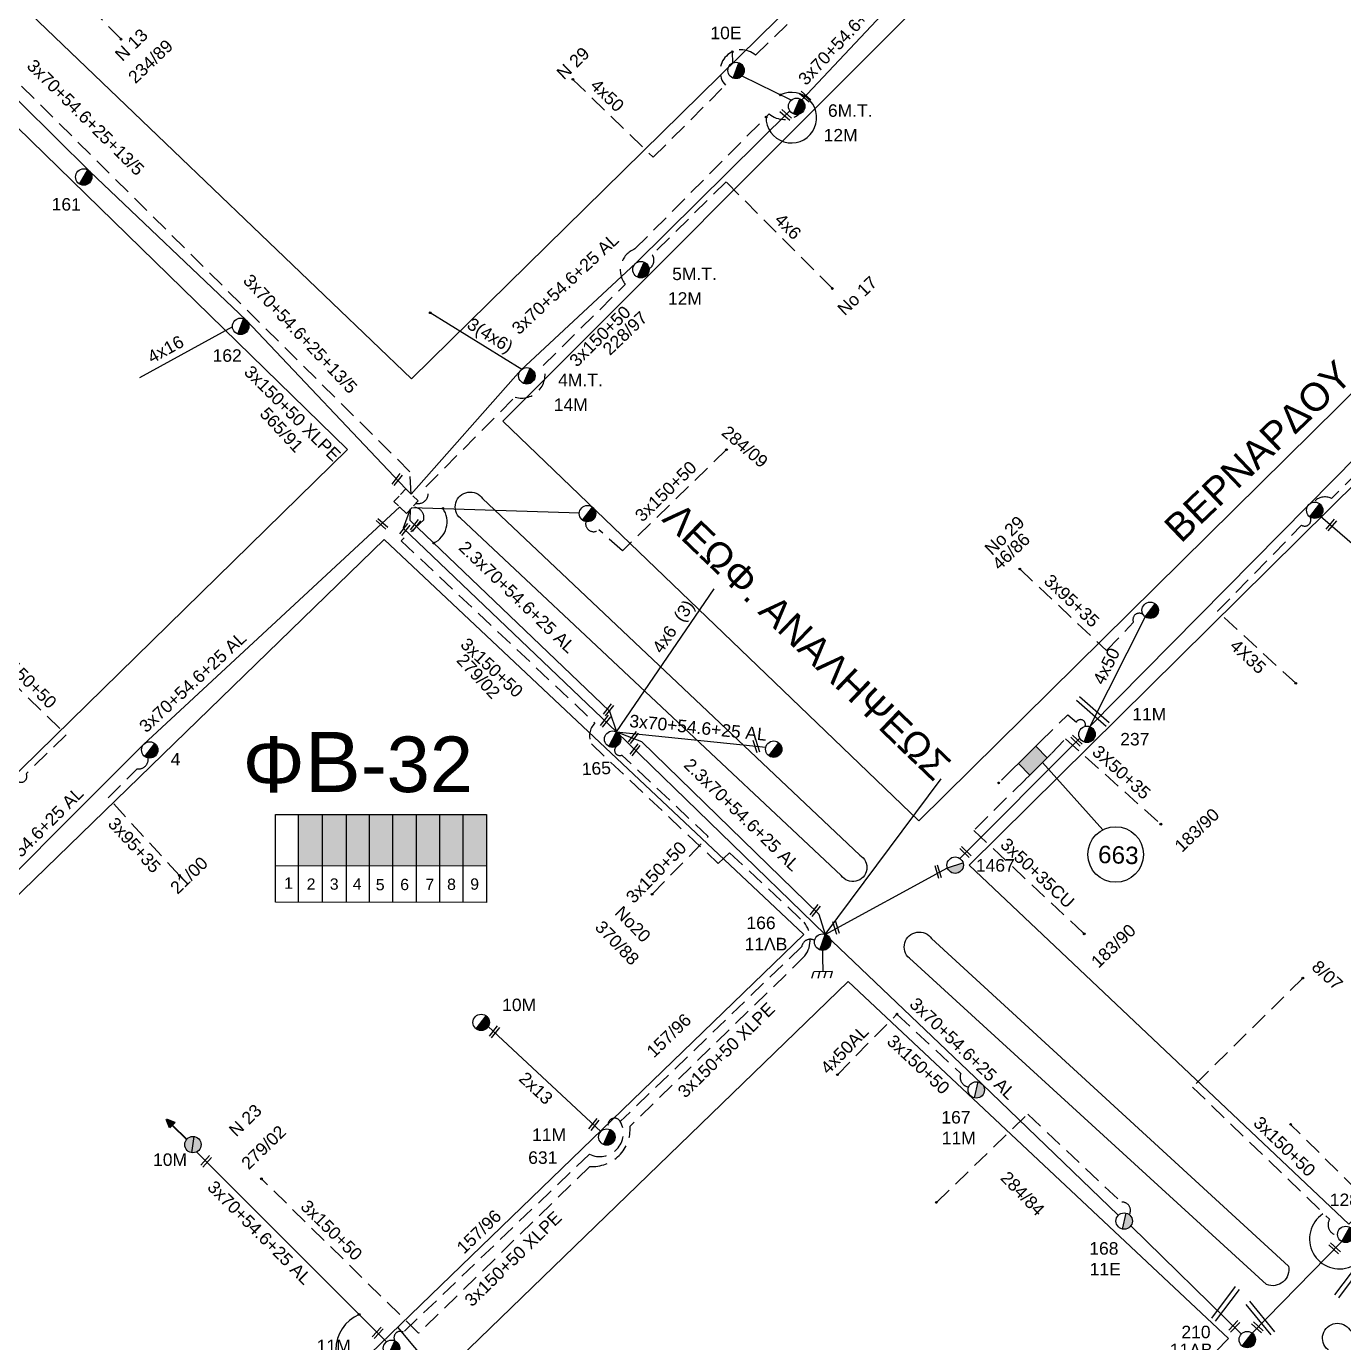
# Model space of a CAD drawing. Header units: millimetres. Extents: x 1138 to 9186, y 1584 to 2927.
# Drawn here: x 7381.8 to 7571.3, y 2613.9 to 2803.3 of the extents above; entities that cross this region are included whole.
import ezdxf
from ezdxf.enums import TextEntityAlignment as Align

# ---------------------------------------------------------------- set-up
doc = ezdxf.new("R2010")
doc.units = ezdxf.units.MM
doc.linetypes.add('DASHED', pattern=[19.05, 12.7, -6.35])
for name, color, linetype, lineweight in [('2x13', 7, 'Continuous', 30), ('3x150+50', 7, 'Continuous', 30), ('3x150+50 XLPE', 7, 'SYN_LINE', 30), ('3x150+70', 7, 'Continuous', 30), ('3x150AL+50CU', 7, 'Continuous', 30), ('3X50+35', 7, 'Continuous', 30), ('3x70+54.6+25 AL', 7, 'SYN_LINE', 30), ('3x95+35', 7, 'Continuous', 30), ('4x16', 7, 'Continuous', 30), ('4X35', 7, 'DASHED', 30), ('4x50', 7, 'Continuous', 30), ('4x50AL', 7, 'Continuous', 30), ('4x6', 7, 'SYN_LINE', 30), ('Pillar Υποσταθμού', 7, 'SYN_LINE', 30), ('Υπόβαθρο ΔΕΗ', 7, 'Continuous', 30)]:
    doc.layers.add(name, color=color, linetype=linetype, lineweight=lineweight)
for name, color, linetype in [('3x50+35CU', 7, 'Continuous'), ('3x70+54.6+25+13_5', 7, 'Continuous'), ('Link Box 4 Διευθύνσεων', 7, 'Continuous'), ('Pillar OTE', 7, 'Continuous'), ('TEXT ΚΑΛΩΔΙΩΝ', 7, 'Continuous'), ('Άγνωστα', 7, 'Continuous'), ('Γείωση', 7, 'Continuous'), ('Επίτονοι', 7, 'Continuous'), ('Καλώδια ΧΤ   3x150AL+50CU', 7, 'DASHED'), ('Μηχανική τομή', 7, 'Continuous'), ('Περίπτερο', 7, 'Continuous'), ('Στύλος Ξύλινος', 7, 'Continuous'), ('Στύλος Ξύλινος @ 1', 7, 'Continuous'), ('Στύλος ΦΜ', 7, 'Continuous'), ('Στύλος ΦΜ @ 1', 7, 'Continuous'), ('Συνδέσεις', 7, 'Continuous'), ('Τομή', 7, 'Continuous')]:
    doc.layers.add(name, color=color, linetype=linetype)
doc.styles.add('arial', font='arial.ttf')
doc.styles.get("Standard").update_dxf_attribs({"font": 'arial.ttf'})
doc.linetypes.add('SYN_LINE', pattern='A,0.5,-0.0001,["/\\/\\/\\/",Standard,S=0.1,R=0,X=0,Y=-0.05],-0.25', length=0.7501)

# ---------------------------------------------------------------- blocks, each defined once
blk = doc.blocks.new('ΥΠΑΡΧΩΝ ΤΣΙΜΕΝΤΕΝΙΟΣ ΣΤΥΛΟΣ')
at = {"layer": 'Στύλος ΦΜ'}
blk.add_hatch(color=7, dxfattribs=at).paths.add_polyline_path([(-1.29, -2.28, 0.574793), (2.62, 0, 0.268822), (1.3, 2.27)])
at = {"layer": 'Στύλος ΦΜ', "color": 7}
blk.add_line((-1.29, -2.28), (1.3, 2.27), dxfattribs=at)
blk.add_circle((0, 0), 2.62, dxfattribs=at)
at = {"layer": 'Στύλος ΦΜ', "flags": 4}
for tag, p in [('ΑΡΙΘΜΟΣ', (-4.68, 8.05)), ('ΤΥΠΟΣ', (-4.91, 3.03))]:
    blk.add_attdef(tag, p, '', height=4, dxfattribs=at)
blk = doc.blocks.new('ΥΠΑΡΧΩΝ ΞΥΛΙΝΟΣ ΣΤΥΛΟΣ')
at = {"layer": 'Στύλος Ξύλινος'}
h = blk.add_hatch(color=7, dxfattribs=at)
h.paths.add_polyline_path([(-2.62, 0, 0.270008), (-1.29, -2.28), (1.3, 2.27, 0.576266)])
h.paths.add_polyline_path([(-1.29, -2.28, 0.574793), (2.62, 0, 0.268822), (1.3, 2.27)])
at = {"layer": 'Στύλος Ξύλινος', "color": 7}
blk.add_line((-1.29, -2.28), (1.3, 2.27), dxfattribs=at)
blk.add_circle((0, 0), 2.62, dxfattribs=at)
at = {"layer": 'Στύλος Ξύλινος', "flags": 4}
for tag, p in [('ΑΡΙΘΜΟΣ', (-4.91, 8.6)), ('ΤΥΠΟΣ', (-4.85, 3.39))]:
    blk.add_attdef(tag, p, '', height=4, dxfattribs=at)
blk = doc.blocks.new('LINK BOX 4 ΑΝΑΧΩΡΗΣΕΩΝ')
at = {"layer": 'Link Box 4 Διευθύνσεων', "ltscale": 40}
blk.add_hatch(color=256, dxfattribs=at).paths.add_polyline_path([(-3.54, 0), (-3.54, -4.67), (3.54, -4.67), (3.54, 0)])
for p, q in [((-3.54, 0), (-5.33, 0)), ((5.33, 0), (3.54, 0)), ((-3.54, -4.67), (-5.33, -4.67)), ((5.33, -4.67), (3.54, -4.67))]:
    blk.add_line(p, q, dxfattribs=at)
blk.add_lwpolyline([(-3.54, -4.67), (-3.54, 0), (3.54, 0), (3.54, -4.67)], close=True, dxfattribs=at)
blk = doc.blocks.new('ΓΕΙΩΣΗ')
at = {"layer": 'Γείωση', "ltscale": 40}
for p, q in [((-2.34, 11.45), (-3, 9.45)), ((-0.34, 11.45), (-1, 9.45)), ((0, 9.45), (0, 0)), ((1.66, 11.45), (1, 9.45)), ((3.66, 11.45), (3, 9.45))]:
    blk.add_line(p, q, dxfattribs=at)
blk.add_lwpolyline([(-3, 9.45), (3, 9.45)], dxfattribs=at)
blk = doc.blocks.new('PILLAR YPOSTATHMOU')
at = {"layer": 'Περίπτερο', "ltscale": 40}
for points in [[(540.43, 2525.12), (540.43, 2526.01), (541.51, 2526.01)], [(541.59, 2523.53), (540.43, 2523.53), (540.43, 2524.86)], [(541.82, 2526.01), (542.91, 2526.01), (542.91, 2524.95)], [(542.91, 2524.59), (542.91, 2523.53), (541.92, 2523.53)]]:
    blk.add_lwpolyline(points, dxfattribs=at)
blk = doc.blocks.new('ΜΗΧΑΝΙΚΗ ΤΟΜΗ')
at = {"layer": 'Μηχανική τομή', "ltscale": 40}
for p, q in [((-1.89, 0.78), (5.69, 0.78)), ((-1.89, -0.77), (5.69, -0.77))]:
    blk.add_line(p, q, dxfattribs=at)
blk = doc.blocks.new('ΕΠΙΤΟΝΟΣ')
at = {"layer": 'Επίτονοι', "lineweight": 40, "ltscale": 40}
blk.add_hatch(color=256, dxfattribs=at).paths.add_polyline_path([(-1.13, 6.47), (0, 9.1), (1.13, 6.47)])
for p, q in [((-1.13, 6.47), (0, 9.1)), ((0, 9.1), (1.13, 6.47)), ((1.13, 6.47), (-1.13, 6.47)), ((-1.13, 6.47), (0, 6.47)), ((0, 6.47), (0, 0))]:
    blk.add_line(p, q, dxfattribs=at)
blk = doc.blocks.new('_ΣΥΝΔΕΣΗ')
at = {"layer": 'Συνδέσεις', "linetype": 'SYN_LINE', "ltscale": 40}
blk.add_hatch(color=256, dxfattribs=at).paths.add_polyline_path([(0.5, -0.01, 1), (-0.5, -0.01, 1)])
at = {"layer": 'Συνδέσεις'}
blk.add_circle((0, -0.01), 0.5, dxfattribs=at)
blk = doc.blocks.new('ΤΟΜΗ')
at = {"layer": 'Τομή', "ltscale": 40}
for p, q in [((-5.68, 0), (17.06, 0)), ((-5.68, -2.77), (17.06, -2.77))]:
    blk.add_line(p, q, dxfattribs=at)

msp = doc.modelspace()

# ---------------------------------------------------------------- hatches: boundary and pattern name
at = {"layer": 'Καλώδια ΧΤ   3x150AL+50CU', "linetype": 'DASHED', "lineweight": -3, "ltscale": 0.2}
h = msp.add_hatch(color=2, dxfattribs=at)
h.dxf.hatch_style = 1
h.paths.add_polyline_path([(7424.37, 2689.9), (7420.93, 2689.9), (7420.93, 2682.54), (7424.37, 2682.54)])
h = msp.add_hatch(color=27, dxfattribs=at)
h.dxf.hatch_style = 1
h.paths.add_polyline_path([(7424.37, 2682.54), (7427.81, 2682.53), (7427.81, 2689.9), (7424.37, 2689.9)])
h = msp.add_hatch(color=30, dxfattribs=at)
h.dxf.hatch_style = 1
h.paths.add_polyline_path([(7431.11, 2689.9), (7427.81, 2689.9), (7427.81, 2682.53), (7431.11, 2682.53)])
h = msp.add_hatch(color=1, dxfattribs=at)
h.dxf.hatch_style = 1
h.paths.add_polyline_path([(7434.5, 2689.9), (7431.11, 2689.9), (7431.11, 2682.53), (7434.5, 2682.53)])
h = msp.add_hatch(color=85, dxfattribs=at)
h.dxf.hatch_style = 1
h.paths.add_polyline_path([(7434.5, 2682.53), (7437.89, 2682.52), (7437.89, 2689.9), (7434.5, 2689.9)])
h = msp.add_hatch(color=151, dxfattribs=at)
h.dxf.hatch_style = 1
h.paths.add_polyline_path([(7437.89, 2682.53), (7441.29, 2682.52), (7441.29, 2689.9), (7437.89, 2689.9)])
h = msp.add_hatch(color=6, dxfattribs=at)
h.dxf.hatch_style = 1
h.paths.add_polyline_path([(7441.23, 2682.53), (7444.63, 2682.52), (7444.63, 2689.9), (7441.23, 2689.9)])
h = msp.add_hatch(color=5, dxfattribs=at)
h.dxf.hatch_style = 1
h.paths.add_polyline_path([(7444.55, 2682.52), (7447.95, 2682.52), (7447.95, 2689.9), (7444.55, 2689.9)])

# ---------------------------------------------------------------- linework, layer by layer
at = {"layer": '2x13', "color": 27, "linetype": 'Continuous', "lineweight": -3, "ltscale": 0.2}
msp.add_lwpolyline([(7464.42, 2644.28), (7448.21, 2659.37)], dxfattribs=at)
at = {"layer": '3x150+50', "color": 30, "linetype": 'DASHED', "lineweight": -3, "ltscale": 0.2}
msp.add_lwpolyline([(7395.38, 2801.44), (7386.01, 2811), (7381.92, 2810.77)], dxfattribs=at)
at = {"layer": '3x150+50', "color": 5, "linetype": 'DASHED', "lineweight": -3, "ltscale": 0.2}
msp.add_lwpolyline([(7483.32, 2799.62), (7483.37, 2798.01)], dxfattribs=at)
msp.add_lwpolyline([(7437.8, 2734.65, 0.716676), (7439.23, 2737.01), (7452.07, 2749.93, 0.629792), (7456.12, 2754.48), (7467.92, 2766.15, -0.510288), (7469.32, 2771.25), (7488.62, 2790.68, 0.358737), (7492.89, 2790.64, -2.36183)], format="xyb", dxfattribs=at)
at = {"layer": '3x150+50', "color": 27, "linetype": 'DASHED', "lineweight": -3, "ltscale": 0.2}
for points in [[(7482.49, 2742.38), (7467.51, 2727.81), (7464.13, 2730.86, -0.742881), (7462.26, 2732.02, 153.79752)], [(7586.32, 2660.37), (7593.91, 2652.1), (7586.95, 2644.86, 0.593923), (7582.17, 2639.87), (7575.84, 2633.19), (7563.65, 2645.29)]]:
    msp.add_lwpolyline(points, format="xyb", dxfattribs=at)
at = {"layer": '3x150+50', "color": 1, "linetype": 'DASHED', "lineweight": -3, "ltscale": 0.2}
for points in [[(7586.48, 2726.83), (7573.33, 2739.07), (7569.52, 2735.37, 0.339634), (7566.98, 2734.83, -29.010409)], [(7527.63, 2700.35), (7531.6, 2704.24), (7532.82, 2703.19, -0.930566), (7534.07, 2702.56, 35.170409)]]:
    msp.add_lwpolyline(points, format="xyb", dxfattribs=at)
at = {"layer": '3x150+50', "color": 6, "linetype": 'DASHED', "lineweight": -3, "ltscale": 0.2}
for points in [[(7437.24, 2734.06, -0.531304), (7438.93, 2732.28), (7435.67, 2729.28), (7463.56, 2703.05, 0.322795), (7463.05, 2700.04), (7481.28, 2682.85), (7482.94, 2684.38), (7493.64, 2674.39, -0.339028), (7493.78, 2669.54)], [(7565.39, 2666.35), (7549.52, 2650.67), (7569.25, 2631.64, 0.566179), (7570.41, 2629.36, -26.989968)]]:
    msp.add_lwpolyline(points, format="xyb", dxfattribs=at)
at = {"layer": '3x150+50', "color": 85, "linetype": 'DASHED', "lineweight": -3, "ltscale": 0.2}
msp.add_lwpolyline([(7376.58, 2712), (7387.47, 2701.36), (7381.74, 2695.75, -0.74886), (7380.59, 2694.62)], format="xyb", dxfattribs=at)
at = {"layer": '3x150+50', "color": 2, "linetype": 'DASHED', "lineweight": -3, "ltscale": 0.2}
for points in [[(7471.78, 2678.4), (7479.85, 2686.7), (7467.44, 2698.44, -0.880175), (7466.65, 2699.68, -113.471317)], [(7507.01, 2661.17), (7516.19, 2652.61, 0.477048), (7517.32, 2650.67, -34.695866)]]:
    msp.add_lwpolyline(points, format="xyb", dxfattribs=at)
at = {"layer": '3x150+50', "color": 1, "linetype": 'DASHED', "lineweight": -3, "ltscale": 0.2}
msp.add_lwpolyline([(7523.84, 2696.6), (7521.64, 2694.43)], dxfattribs=at)
at = {"layer": '3x150+50', "color": 6, "linetype": 'DASHED', "lineweight": -3, "ltscale": 0.2}
msp.add_lwpolyline([(7438.2, 2615.26), (7415.58, 2637.46)], dxfattribs=at)
at = {"layer": '3x150+50 XLPE', "color": 151, "linetype": 'DASHED', "lineweight": -3, "ltscale": 0.2}
msp.add_lwpolyline([(7437.12, 2735.99), (7436.95, 2739.2), (7368.54, 2807.13), (7326.76, 2766.24), (7315.76, 2777.14)], dxfattribs=at)
at = {"layer": '3x150+50 XLPE', "color": 27, "linetype": 'DASHED', "lineweight": -3, "ltscale": 0.2}
for points in [[(7495.16, 2671.78, 0.512701), (7493.31, 2670.89), (7467.21, 2645.7, 1.188916), (7465.76, 2644.53, 13.5249)], [(7467.21, 2645.7, -0.736751), (7462.76, 2641.01), (7436, 2615.39, 0.782021), (7434.78, 2614.15, 3.406571)]]:
    msp.add_lwpolyline(points, format="xyb", dxfattribs=at)
at = {"layer": '3x150+50 XLPE', "color": 6, "linetype": 'DASHED', "lineweight": -3, "ltscale": 0.2}
msp.add_lwpolyline([(7493.78, 2669.54), (7468.61, 2645.02, -0.45522), (7462.83, 2639.25), (7438.2, 2615.26)], format="xyb", dxfattribs=at)
at = {"layer": '3x150+70', "color": 5, "linetype": 'DASHED', "lineweight": -3, "ltscale": 0.2}
msp.add_lwpolyline([(7471.94, 2784.46), (7482.32, 2794.81, -0.939251), (7486.67, 2799.13), (7515.11, 2826.76)], format="xyb", dxfattribs=at)
at = {"layer": '3x150AL+50CU', "color": 2, "linetype": 'DASHED', "lineweight": -3, "ltscale": 0.2}
msp.add_lwpolyline([(7512.68, 2634.07), (7525.83, 2646.76), (7539.27, 2634.11, -0.612999), (7540.44, 2632.31, -44.085555)], format="xyb", dxfattribs=at)
at = {"layer": '3X50+35', "color": 1, "linetype": 'DASHED', "lineweight": -3, "ltscale": 0.2}
msp.add_lwpolyline([(7529.27, 2698.69), (7531.27, 2700.75), (7544.97, 2688.5)], dxfattribs=at)
at = {"layer": '3x50+35CU', "color": 1, "linetype": 'DASHED', "lineweight": -3, "ltscale": 0.2}
msp.add_lwpolyline([(7525.48, 2694.94), (7518.05, 2687.59), (7533.95, 2672.72)], dxfattribs=at)
at = {"layer": '3x70+54.6+25 AL', "color": 1, "linetype": 'SYN_LINE', "lineweight": -3, "ltscale": 15}
for points in [[(7493.32, 2792.69), (7509.42, 2809.9), (7524.67, 2825.04), (7564.19, 2864.38)], [(7534.74, 2702.53), (7566.14, 2734.31), (7601.53, 2770.19), (7632.96, 2801.26)], [(7437.12, 2735.99), (7452.89, 2753.8), (7469.45, 2769.21), (7491.59, 2791.14)]]:
    msp.add_lwpolyline(points, dxfattribs=at)
at = {"layer": '3x70+54.6+25 AL', "color": 5, "linetype": 'SYN_LINE', "lineweight": -3, "ltscale": 8}
msp.add_lwpolyline([(7491.78, 2792.65), (7484.73, 2796.14)], dxfattribs=at)
at = {"layer": '3x70+54.6+25 AL', "color": 85, "linetype": 'SYN_LINE', "lineweight": -3, "ltscale": 15}
msp.add_lwpolyline([(7435.48, 2734.13), (7398.61, 2699.94), (7368.92, 2670.25)], dxfattribs=at)
at = {"layer": '3x70+54.6+25 AL', "color": 2, "linetype": 'SYN_LINE', "lineweight": -3, "ltscale": 15}
for points in [[(7437, 2733.8), (7435.98, 2731.07), (7466.64, 2701.77), (7496.69, 2672.63), (7519.27, 2651.07), (7538.85, 2632.21)], [(7466.64, 2701.77), (7488.14, 2699.58)], [(7496.69, 2672.63), (7513.36, 2695)], [(7540.64, 2630.69), (7556.55, 2615.15)]]:
    msp.add_lwpolyline(points, dxfattribs=at)
at = {"layer": '3x70+54.6+25 AL', "color": 27, "linetype": 'SYN_LINE', "lineweight": -3, "ltscale": 15}
for points in [[(7437, 2733.8), (7436.91, 2732.23), (7465.64, 2704.77), (7466.64, 2701.77), (7470.25, 2700.37), (7495.77, 2675.52), (7496.69, 2672.63), (7514.26, 2682.22)], [(7437.24, 2734.06), (7461.32, 2733.28)], [(7516.05, 2683.56), (7533.31, 2700.88)], [(7571, 2628.44), (7558.13, 2615.26)]]:
    msp.add_lwpolyline(points, dxfattribs=at)
at = {"layer": '3x70+54.6+25 AL', "color": 133, "linetype": 'SYN_LINE', "lineweight": -3, "ltscale": 15}
msp.add_lwpolyline([(7433.57, 2614.02), (7406.25, 2641.34)], dxfattribs=at)
at = {"layer": '3x70+54.6+25+13_5', "color": 30, "linetype": 'SYN_LINE', "lineweight": -3, "ltscale": 15}
msp.add_lwpolyline([(7436.34, 2736.72), (7413.36, 2761.01), (7390.89, 2782.39), (7366.17, 2806.87)], dxfattribs=at)
at = {"layer": '3x95+35', "color": 1, "linetype": 'DASHED', "lineweight": -3, "ltscale": 0.2}
msp.add_lwpolyline([(7524.68, 2725.21), (7537.16, 2713.47), (7541.03, 2717.55, -0.778862), (7542.45, 2718.64, -83.238035)], format="xyb", dxfattribs=at)
at = {"layer": '3x95+35', "color": 85, "linetype": 'DASHED', "lineweight": -3, "ltscale": 0.2}
msp.add_lwpolyline([(7403.78, 2681.11), (7393.51, 2692.29), (7397.71, 2696.44, 0.484514), (7399.29, 2698.03, 7.00769)], format="xyb", dxfattribs=at)
at = {"layer": '4x16', "color": 30, "linetype": 'SYN_LINE', "lineweight": -3, "ltscale": 15}
msp.add_lwpolyline([(7411.41, 2760.03), (7398.05, 2752.73)], dxfattribs=at)
at = {"layer": '4x16', "color": 1, "linetype": 'Continuous', "lineweight": -3, "ltscale": 0.2}
msp.add_lwpolyline([(7567.94, 2732.81), (7586.39, 2716.89)], dxfattribs=at)
at = {"layer": '4X35', "color": 1, "linetype": 'DASHED', "lineweight": -3, "ltscale": 0.2}
msp.add_lwpolyline([(7564.38, 2708.76), (7553.12, 2719.12), (7565.23, 2731.51, 0.807984), (7566.41, 2732.72, -2.247945)], format="xyb", dxfattribs=at)
at = {"layer": '4x50', "color": 5, "linetype": 'DASHED', "lineweight": -3, "ltscale": 0.2}
msp.add_lwpolyline([(7460.39, 2795.66), (7471.94, 2784.46)], dxfattribs=at)
at = {"layer": '4x50', "color": 1, "linetype": 'Continuous', "lineweight": -3, "ltscale": 0.2}
msp.add_lwpolyline([(7542.73, 2718.33), (7534.74, 2702.53)], dxfattribs=at)
at = {"layer": '4x50AL', "color": 2, "linetype": 'DASHED', "lineweight": -3, "ltscale": 0.2}
msp.add_lwpolyline([(7498.44, 2652.44), (7507.01, 2661.17)], dxfattribs=at)
at = {"layer": '4x6', "color": 1, "linetype": 'DASHED', "lineweight": -3, "ltscale": 0.2}
msp.add_lwpolyline([(7497.72, 2765.57), (7482.43, 2780.9), (7471.8, 2770.43, -0.445509), (7471.34, 2768.42, 83.868364)], format="xyb", dxfattribs=at)
at = {"layer": '4x6', "color": 1, "linetype": 'SYN_LINE', "lineweight": -3, "ltscale": 15}
msp.add_lwpolyline([(7453.02, 2753.92), (7439.87, 2762.08)], dxfattribs=at)
at = {"layer": '4x6', "color": 2, "linetype": 'SYN_LINE', "lineweight": -3, "ltscale": 15}
msp.add_lwpolyline([(7466.64, 2701.77), (7480.71, 2722.37)], dxfattribs=at)
at = {"layer": 'Pillar OTE', "lineweight": -3, "ltscale": 40}
for points in [[(7417.6, 2677.26), (7417.6, 2689.9), (7447.94, 2689.9), (7447.94, 2677.23), (7417.6, 2677.26)], [(7420.93, 2677.26), (7420.93, 2689.9)], [(7424.37, 2677.26), (7424.37, 2689.9)], [(7427.81, 2677.25), (7427.81, 2689.9)], [(7431.11, 2677.25), (7431.11, 2689.9)], [(7434.49, 2677.25), (7434.5, 2689.9)], [(7437.89, 2677.24), (7437.89, 2689.9)], [(7441.23, 2677.24), (7441.23, 2689.9)], [(7444.62, 2677.23), (7444.62, 2689.9)], [(7417.6, 2682.54), (7447.94, 2682.51)]]:
    msp.add_lwpolyline(points, dxfattribs=at)
at = {"layer": 'Τομή', "lineweight": -3}
msp.add_lwpolyline([(7442.79, 2607.05), (7435.19, 2616.13)], dxfattribs=at)
at = {"layer": 'Υπόβαθρο ΔΕΗ', "lineweight": -3}
for points in [[(7380.12, 2807.28), (7437.18, 2752.57), (7553.59, 2867.07), (7520.74, 2900.53)], [(7527.94, 2697.37), (7536.62, 2687.68)]]:
    msp.add_lwpolyline(points, dxfattribs=at)
for points in [[(7565.8, 2862.11), (7627.26, 2804.63), (7510.17, 2688.98), (7450.3, 2746.48)], [(7370.48, 2798.48), (7427.96, 2742.41), (7301.38, 2618.44), (7241.72, 2672.57)], [(7633.97, 2797.88), (7685.91, 2748.78), (7572.04, 2630.94), (7517.38, 2682.59)], [(7310.76, 2610.52), (7433.23, 2729.46), (7493.61, 2672.61), (7371.73, 2554.8)], [(7499.98, 2665.87), (7554.71, 2614.47), (7437.83, 2494.57), (7378.82, 2548.51)]]:
    msp.add_lwpolyline(points, close=True, dxfattribs=at)
for points in [[(7447.4, 2735.33), (7501.66, 2684.01, -1.258077), (7498.98, 2681.12), (7444.21, 2732.51, -1.144018)], [(7511.99, 2672.02), (7563.32, 2624.91, -0.60623), (7560.19, 2622.26), (7508.8, 2669.2, -1.144018)], [(7572.17, 2615.73), (7634.79, 2556.5, -0.806634), (7631.13, 2553.67), (7568.98, 2612.9, -1.144018)]]:
    msp.add_lwpolyline(points, format="xyb", close=True, dxfattribs=at)
msp.add_circle((7538.47, 2684.13), 4, dxfattribs=at)
for centre, radius, start, end in [((7491.82, 2790.15), 3.64, 178.6991, 116.0085), ((7438.9, 2732), 3.39, 295.4582, 34.3331), ((7431.89, 2612.81), 5.61, 113.6596, 245.1922)]:
    msp.add_arc(centre, radius, start, end, dxfattribs=at)
at = {"layer": 'Υπόβαθρο ΔΕΗ', "color": 7, "linetype": 'Continuous', "lineweight": -3, "ltscale": 0.2}
msp.add_arc((7570.69, 2628.83), 4.32, 124.1874, 292.4387, dxfattribs=at)

# ---------------------------------------------------------------- block references
at = {"layer": 'Link Box 4 Διευθύνσεων', "lineweight": -3, "xscale": 0.4999999999999999, "yscale": 0.4999999999999999, "zscale": 0.4999999999999999, "rotation": 44.67805370967861}
msp.add_blockref('LINK BOX 4 ΑΝΑΧΩΡΗΣΕΩΝ', (7525.73, 2698.47), dxfattribs=at)
at = {"layer": 'Pillar Υποσταθμού', "color": 206, "linetype": 'Continuous', "lineweight": -3, "ltscale": 0.2, "rotation": 46.72920687392445}
msp.add_blockref('PILLAR YPOSTATHMOU', (8903.45, 609.97), dxfattribs=at)
at = {"layer": 'Γείωση', "lineweight": -3, "xscale": 0.4499999999998181, "yscale": 0.4499999999998181, "zscale": 0.4499999999998181, "rotation": 181.0491238376452}
msp.add_blockref('ΓΕΙΩΣΗ', (7496.31, 2671.52), dxfattribs=at)
at = {"layer": 'Επίτονοι', "lineweight": -3, "xscale": 0.449999999999818, "yscale": 0.449999999999818, "zscale": 0.449999999999818, "rotation": 45.24800100764891}
msp.add_blockref('ΕΠΙΤΟΝΟΣ', (7404.82, 2643.15), dxfattribs=at)
at = {"layer": 'Μηχανική τομή', "lineweight": -3}
for p, xscale, yscale, zscale, rotation in [((7493.44, 2793.5), 0.2499999999999999, 0.2499999999999999, 0.4999999999999997, 318.8296146482116), ((7490.66, 2790.86), 0.2499999999999999, 0.2499999999999999, 0.4999999999999997, 318.8296146482116), ((7434.83, 2737.69), 0.2499999999999999, 0.2499999999999999, 0.4999999999999997, 52.12161107020177), ((7432.55, 2732.01), 0.2499999999999999, 0.2499999999999999, 0.4999999999999997, 318.8296146482116), ((7435.94, 2730.52), 0.2499999999999999, 0.2499999999999999, 0.4999999999999997, 52.12161107020177), ((7437.47, 2731.11), 0.2499999999999999, 0.2499999999999999, 0.4999999999999997, 52.12161107020177), ((7569.21, 2731.17), 0.2499999999999998, 0.2499999999999998, 0.4999999999999997, 49.78550629045485), ((7465.24, 2704.56), 0.2499999999999999, 0.2499999999999999, 0.4999999999999997, 52.12161107020177), ((7464.8, 2702.94), 0.2499999999999999, 0.2499999999999999, 0.4999999999999997, 52.12161107020177), ((7468.81, 2700.57), 0.2499999999999999, 0.2499999999999999, 0.4999999999999997, 52.12161107020177), ((7486.94, 2699.25), 0.2499999999999999, 0.2499999999999999, 0.4999999999999997, 107.5997879167379), ((7533.18, 2700.17), 0.2499999999999999, 0.2499999999999999, 0.4999999999999997, 136.7318852410446), ((7469.06, 2698.83), 0.2499999999999999, 0.2499999999999999, 0.4999999999999997, 52.12161107020177), ((7517.21, 2684.14), 0.2499999999999999, 0.2499999999999999, 0.4999999999999997, 136.7318852410446), ((7513.1, 2681.18), 0.2499999999999999, 0.2499999999999999, 0.4999999999999997, 107.5997879167379), ((7494.97, 2675.7), 0.2499999999999999, 0.2499999999999999, 0.4999999999999997, 52.12161107020177), ((7498.4, 2673.15), 0.2499999999999999, 0.2499999999999999, 0.4999999999999997, 107.5997879167379), ((7448.83, 2658.22), 0.2499999999999999, 0.2499999999999999, 0.4999999999999997, 52.12161107020177), ((7463.14, 2644.9), 0.2499999999999999, 0.2499999999999999, 0.4999999999999997, 52.12161107020177), ((7407.95, 2640.34), 0.25, 0.25, 0.4999999999999995, 227.1726880961465), ((7570.32, 2627.15), 0.2499999999999999, 0.2499999999999999, 0.4999999999999997, 137.7028228505125), ((7432.62, 2615.66), 0.25, 0.25, 0.4999999999999995, 227.1726880961465), ((7555.2, 2615.89), 0.2499999999999999, 0.2499999999999999, 0.4999999999999997, 46.5442022170989), ((7559.22, 2615.78), 0.2499999999999999, 0.2499999999999999, 0.4999999999999997, 137.7028228505125)]:
    msp.add_blockref('ΜΗΧΑΝΙΚΗ ΤΟΜΗ', p, dxfattribs=dict(at, xscale=xscale, yscale=yscale, zscale=zscale, rotation=rotation))
at = {"layer": 'Στύλος Ξύλινος @ 1', "lineweight": -3, "ltscale": 40}
ref = msp.add_blockref('ΥΠΑΡΧΩΝ ΞΥΛΙΝΟΣ ΣΤΥΛΟΣ', (7405.72, 2642.39), dxfattribs=dict(at, xscale=0.449999999999818, yscale=0.449999999999818, zscale=0.449999999999818, rotation=21.32725779620638))
ref.add_attrib('ΤΥΠΟΣ', '10M', (7399.99, 2639.32), dxfattribs={"layer": 'Στύλος Ξύλινος', "height": 1.8, "flags": 4})
at = {"layer": 'Στύλος ΦΜ @ 1', "lineweight": -3, "ltscale": 40}
ref = msp.add_blockref('ΥΠΑΡΧΩΝ ΤΣΙΜΕΝΤΕΝΙΟΣ ΣΤΥΛΟΣ', (7483.86, 2796.94), dxfattribs=dict(at, xscale=0.4499999999998182, yscale=0.4499999999998182, zscale=0.4499999999998182, rotation=9.34397817858385))
ref.add_attrib('ΤΥΠΟΣ', '10E', (7480.17, 2801.44), dxfattribs={"layer": 'Στύλος ΦΜ', "height": 1.8, "flags": 4})
ref = msp.add_blockref('ΥΠΑΡΧΩΝ ΤΣΙΜΕΝΤΕΝΙΟΣ ΣΤΥΛΟΣ', (7492.58, 2791.78), dxfattribs=dict(at, xscale=0.4499999999998182, yscale=0.4499999999998182, zscale=0.4499999999998182, rotation=6.339664438364518))
ref.add_attrib('ΤΥΠΟΣ', '12M', (7496.46, 2786.72), dxfattribs={"layer": 'Στύλος ΦΜ', "height": 1.8, "flags": 4})
ref.add_attrib('ΑΡΙΘΜΟΣ', '6M.T.', (7497.08, 2790.27), dxfattribs={"layer": 'Στύλος ΦΜ', "height": 1.8, "flags": 4})
ref = msp.add_blockref('ΥΠΑΡΧΩΝ ΤΣΙΜΕΝΤΕΝΙΟΣ ΣΤΥΛΟΣ', (7390.01, 2781.61), dxfattribs=dict(at, xscale=0.4499999999998182, yscale=0.4499999999998182, zscale=0.4499999999998182, rotation=359.0666319269396))
ref.add_attrib('ΤΥΠΟΣ', '161', (7385.39, 2776.81), dxfattribs={"layer": 'Στύλος ΦΜ', "height": 1.8, "rotation": 359.0666, "flags": 4})
ref = msp.add_blockref('ΥΠΑΡΧΩΝ ΤΣΙΜΕΝΤΕΝΙΟΣ ΣΤΥΛΟΣ', (7470.17, 2768.28), dxfattribs=dict(at, xscale=0.4499999999998182, yscale=0.4499999999998182, zscale=0.4499999999998182, rotation=6.339664438364518))
ref.add_attrib('ΤΥΠΟΣ', '12M', (7474.06, 2763.23), dxfattribs={"layer": 'Στύλος ΦΜ', "height": 1.8, "flags": 4})
ref.add_attrib('ΑΡΙΘΜΟΣ', '5M.T.', (7474.67, 2766.78), dxfattribs={"layer": 'Στύλος ΦΜ', "height": 1.8, "flags": 4})
ref = msp.add_blockref('ΥΠΑΡΧΩΝ ΤΣΙΜΕΝΤΕΝΙΟΣ ΣΤΥΛΟΣ', (7412.59, 2760.12), dxfattribs=dict(at, xscale=0.4499999999998182, yscale=0.4499999999998182, zscale=0.4499999999998182, rotation=9.34397817858385))
ref.add_attrib('ΤΥΠΟΣ', '162', (7408.55, 2755.02), dxfattribs={"layer": 'Στύλος ΦΜ', "height": 1.8, "flags": 4})
ref = msp.add_blockref('ΥΠΑΡΧΩΝ ΤΣΙΜΕΝΤΕΝΙΟΣ ΣΤΥΛΟΣ', (7453.76, 2753), dxfattribs=dict(at, xscale=0.4499999999998182, yscale=0.4499999999998182, zscale=0.4499999999998182, rotation=6.339664438364518))
ref.add_attrib('ΤΥΠΟΣ', '14M', (7457.64, 2747.94), dxfattribs={"layer": 'Στύλος ΦΜ', "height": 1.8, "flags": 4})
ref.add_attrib('ΑΡΙΘΜΟΣ', '4M.T.', (7458.26, 2751.5), dxfattribs={"layer": 'Στύλος ΦΜ', "height": 1.8, "flags": 4})
at = {"layer": 'Στύλος ΦΜ @ 1', "lineweight": -3, "ltscale": 40, "xscale": 0.4499999999998181, "yscale": 0.4499999999998181, "zscale": 0.4499999999998181, "rotation": 352.5021454697022}
for p in [(7567.12, 2733.66), (7462.49, 2733.18), (7543.44, 2719.27), (7489.28, 2699.28)]:
    msp.add_blockref('ΥΠΑΡΧΩΝ ΤΣΙΜΕΝΤΕΝΙΟΣ ΣΤΥΛΟΣ', p, dxfattribs=at)
at = {"layer": 'Στύλος ΦΜ @ 1', "lineweight": -3, "ltscale": 40}
ref = msp.add_blockref('ΥΠΑΡΧΩΝ ΤΣΙΜΕΝΤΕΝΙΟΣ ΣΤΥΛΟΣ', (7534.35, 2701.42), dxfattribs=dict(at, xscale=0.4499999999998182, yscale=0.4499999999998182, zscale=0.4499999999998182, rotation=10.48458992530911))
ref.add_attrib('ΤΥΠΟΣ', '11M', (7540.86, 2703.41), dxfattribs={"layer": 'Στύλος ΦΜ', "height": 1.8, "flags": 4})
ref.add_attrib('ΑΡΙΘΜΟΣ', '237', (7539.13, 2699.82), dxfattribs={"layer": 'Στύλος ΦΜ', "height": 1.8, "flags": 4})
ref = msp.add_blockref('ΥΠΑΡΧΩΝ ΤΣΙΜΕΝΤΕΝΙΟΣ ΣΤΥΛΟΣ', (7466.1, 2700.72), dxfattribs=dict(at, xscale=0.449999999999818, yscale=0.449999999999818, zscale=0.449999999999818, rotation=2.486437297996772))
ref.add_attrib('ΤΥΠΟΣ', '165', (7461.7, 2695.53), dxfattribs={"layer": 'Στύλος ΦΜ', "height": 1.8, "rotation": 2.4864, "flags": 4})
ref = msp.add_blockref('ΥΠΑΡΧΩΝ ΤΣΙΜΕΝΤΕΝΙΟΣ ΣΤΥΛΟΣ', (7399.51, 2699.18), dxfattribs=dict(at, xscale=0.4499999999998181, yscale=0.4499999999998181, zscale=0.4499999999998181, rotation=352.5021454697022))
ref.add_attrib('ΤΥΠΟΣ', '4', (7402.53, 2696.94), dxfattribs={"layer": 'Στύλος ΦΜ', "height": 1.8, "flags": 4})
ref = msp.add_blockref('ΥΠΑΡΧΩΝ ΤΣΙΜΕΝΤΕΝΙΟΣ ΣΤΥΛΟΣ', (7515.38, 2682.59), dxfattribs=dict(at, xscale=0.449999999999818, yscale=0.449999999999818, zscale=0.449999999999818, rotation=317.5096520200824))
ref.add_attrib('ΤΥΠΟΣ', '1467', (7518.36, 2681.66), dxfattribs={"layer": 'Στύλος ΦΜ', "height": 1.8, "flags": 4})
ref = msp.add_blockref('ΥΠΑΡΧΩΝ ΤΣΙΜΕΝΤΕΝΙΟΣ ΣΤΥΛΟΣ', (7496.31, 2671.52), dxfattribs=dict(at, xscale=0.449999999999818, yscale=0.449999999999818, zscale=0.449999999999818, rotation=10.80347530008784))
ref.add_attrib('ΤΥΠΟΣ', '166', (7485.36, 2673.39), dxfattribs={"layer": 'Στύλος ΦΜ', "height": 1.8, "flags": 4})
ref.add_attrib('ΑΡΙΘΜΟΣ', '11ΛB', (7485.09, 2670.34), dxfattribs={"layer": 'Στύλος ΦΜ', "height": 1.8, "flags": 4})
ref = msp.add_blockref('ΥΠΑΡΧΩΝ ΤΣΙΜΕΝΤΕΝΙΟΣ ΣΤΥΛΟΣ', (7447.19, 2659.97), dxfattribs=dict(at, xscale=0.4499999999998181, yscale=0.4499999999998181, zscale=0.4499999999998181, rotation=352.5021454697022))
ref.add_attrib('ΤΥΠΟΣ', '10M', (7450.21, 2661.59), dxfattribs={"layer": 'Στύλος ΦΜ', "height": 1.8, "flags": 4})
ref = msp.add_blockref('ΥΠΑΡΧΩΝ ΤΣΙΜΕΝΤΕΝΙΟΣ ΣΤΥΛΟΣ', (7518.42, 2650.26), dxfattribs=dict(at, xscale=0.4499999999998179, yscale=0.4499999999998179, zscale=0.4499999999998179, rotation=16.67343810130761))
ref.add_attrib('ΤΥΠΟΣ', '167', (7513.4, 2645.42), dxfattribs={"layer": 'Στύλος ΦΜ', "height": 1.8, "flags": 4})
ref.add_attrib('ΑΡΙΘΜΟΣ', '11M', (7513.46, 2642.44), dxfattribs={"layer": 'Στύλος ΦΜ', "height": 1.8, "flags": 4})
ref = msp.add_blockref('ΥΠΑΡΧΩΝ ΤΣΙΜΕΝΤΕΝΙΟΣ ΣΤΥΛΟΣ', (7465.27, 2643.47), dxfattribs=dict(at, xscale=0.4499999999998183, yscale=0.4499999999998183, zscale=0.4499999999998183, rotation=4.824184488754264))
ref.add_attrib('ΤΥΠΟΣ', '631', (7453.96, 2639.62), dxfattribs={"layer": 'Στύλος ΦΜ', "height": 1.8, "flags": 4})
ref.add_attrib('ΑΡΙΘΜΟΣ', '11M', (7454.52, 2642.91), dxfattribs={"layer": 'Στύλος ΦΜ', "height": 1.8, "flags": 4})
ref = msp.add_blockref('ΥΠΑΡΧΩΝ ΤΣΙΜΕΝΤΕΝΙΟΣ ΣΤΥΛΟΣ', (7571.58, 2629.47), dxfattribs=dict(at, xscale=0.449999999999818, yscale=0.449999999999818, zscale=0.449999999999818))
ref.add_attrib('ΤΥΠΟΣ', '128', (7569.28, 2633.54), dxfattribs={"layer": 'Στύλος ΦΜ', "height": 1.8, "flags": 4})
ref = msp.add_blockref('ΥΠΑΡΧΩΝ ΤΣΙΜΕΝΤΕΝΙΟΣ ΣΤΥΛΟΣ', (7539.7, 2631.39), dxfattribs=dict(at, xscale=0.4499999999998179, yscale=0.4499999999998179, zscale=0.4499999999998179, rotation=16.67343810130761))
ref.add_attrib('ΤΥΠΟΣ', '168', (7534.68, 2626.55), dxfattribs={"layer": 'Στύλος ΦΜ', "height": 1.8, "flags": 4})
ref.add_attrib('ΑΡΙΘΜΟΣ', '11E', (7534.74, 2623.57), dxfattribs={"layer": 'Στύλος ΦΜ', "height": 1.8, "flags": 4})
ref = msp.add_blockref('ΥΠΑΡΧΩΝ ΤΣΙΜΕΝΤΕΝΙΟΣ ΣΤΥΛΟΣ', (7557.4, 2614.33), dxfattribs=dict(at, xscale=0.4499999999998178, yscale=0.4499999999998178, zscale=0.4499999999998178, rotation=351.5252858498288))
ref.add_attrib('ΤΥΠΟΣ', '210', (7547.93, 2614.53), dxfattribs={"layer": 'Στύλος ΦΜ', "height": 1.8, "flags": 4})
ref.add_attrib('ΑΡΙΘΜΟΣ', '11ΛΒ', (7546.26, 2611.95), dxfattribs={"layer": 'Στύλος ΦΜ', "height": 1.8, "flags": 4})
ref = msp.add_blockref('ΥΠΑΡΧΩΝ ΤΣΙΜΕΝΤΕΝΙΟΣ ΣΤΥΛΟΣ', (7434.29, 2613.08), dxfattribs=dict(at, xscale=0.4499999999998183, yscale=0.4499999999998183, zscale=0.4499999999998183, rotation=4.824184488754264))
ref.add_attrib('ΤΥΠΟΣ', '631', (7422.98, 2609.23), dxfattribs={"layer": 'Στύλος ΦΜ', "height": 1.8, "flags": 4})
ref.add_attrib('ΑΡΙΘΜΟΣ', '11M', (7423.54, 2612.52), dxfattribs={"layer": 'Στύλος ΦΜ', "height": 1.8, "flags": 4})
at = {"layer": 'Συνδέσεις', "lineweight": -3, "xscale": 0.25, "yscale": 0.25, "zscale": 0.25}
for p in [(7395.38, 2801.44), (7483.32, 2799.62), (7460.39, 2795.67), (7490.23, 2793.42), (7488.19, 2790.24), (7497.72, 2765.57), (7439.87, 2762.08), (7482.49, 2742.38), (7441.7, 2733.92), (7440.36, 2728.94), (7524.68, 2725.21), (7564.38, 2708.76), (7521.64, 2694.43), (7544.97, 2688.5), (7403.78, 2681.11), (7471.78, 2678.41), (7533.95, 2672.72), (7565.39, 2666.35), (7507.01, 2661.17), (7498.44, 2652.45), (7563.65, 2645.3), (7415.58, 2637.46), (7512.68, 2634.07), (7429.64, 2617.96)]:
    msp.add_blockref('_ΣΥΝΔΕΣΗ', p, dxfattribs=at)
at = {"layer": 'Τομή', "lineweight": -3, "xscale": 0.2499999999999999, "yscale": 0.2499999999999999, "zscale": 0.2499999999999999}
for p, rotation in [((7536.03, 2703.48), 138.80357627821), ((7573.1, 2623.76), 232.8161393668639), ((7555.38, 2620.4), 232.8161393668639), ((7558.63, 2618.75), 309.5845077060688)]:
    msp.add_blockref('ΤΟΜΗ', p, dxfattribs=dict(at, rotation=rotation))

# ---------------------------------------------------------------- texts
at = {"lineweight": -3, "ltscale": 40, "insert": (7545.09, 2731.69), "char_height": 4, "width": 65.6312, "attachment_point": 1, "rotation": 43.6978, "style": 'arial'}
msp.add_mtext('BEPNAPΔOY', dxfattribs=at)
at = {"lineweight": -3, "ltscale": 30, "char_height": 1.63, "width": 11.2573, "attachment_point": 1}
for s, insert in [('1', (7418.85, 2680.82)), ('2', (7422.09, 2680.69)), ('3', (7425.42, 2680.69)), ('4', (7428.72, 2680.69)), ('5', (7432.03, 2680.61)), ('6', (7435.55, 2680.63)), ('7', (7439.17, 2680.63)), ('8', (7442.29, 2680.66)), ('9', (7445.62, 2680.69))]:
    msp.add_mtext(s, dxfattribs=dict(at, insert=insert))
at = {"layer": 'TEXT ΚΑΛΩΔΙΩΝ', "linetype": 'Continuous', "lineweight": -3, "ltscale": 0.2}
for s, rotation, p in [('3x70+54.6+25 AL', 46.8891, (7500.06, 2802.53)), ('3x70+54.6+25+13/5', 315.2647, (7390.3, 2790.19)), ('4x50', 315.8775, (7465.35, 2793.36)), ('4x6', 314.9252, (7491.35, 2774.51)), ('3x70+54.6+25 AL', 42.9541, (7459.28, 2766.24)), ('3x70+54.6+25+13/5', 313.4202, (7421.18, 2759.06)), ('3(4x6)', 328.2, (7448.5, 2758.84)), ('3x150+50', 44.683, (7464.28, 2758.7)), ('4x16', 28.6366, (7401.79, 2756.83)), ('3x150+50 XLPE', 315.205, (7420.05, 2747.61)), ('3x150+50', 44.2142, (7473.74, 2736.39)), ('2.3x70+54.6+25 AL', 316.2951, (7452.38, 2721.18)), ('3x95+35', 316.7414, (7532.16, 2720.65)), ('4x6  (3)', 55.663, (7474.82, 2716.94)), ('3x70+54.6+25 AL', 42.839, (7405.68, 2708.95)), ('3x150+50', 316.7675, (7448.74, 2711.02)), ('4X35', 317.3525, (7557.53, 2712.62)), ('3x150+50', 315.5207, (7381.7, 2709.5)), ('4x50', 63.1903, (7537.13, 2711.24)), ('3x70+54.6+25 AL', 354.1996, (7478.41, 2702.38)), ('3X50+35', 318.1864, (7539.32, 2695.97)), ('2.3x70+54.6+25 AL', 315.8952, (7484.7, 2689.86)), ('3x70+54.6+25 AL', 44.9947, (7382.49, 2686.37)), ('3x95+35', 312.5757, (7397.32, 2685.48)), ('3x150+50', 45.8002, (7472.36, 2681.58)), ('3x50+35CU', 316.9125, (7527.23, 2681.47)), ('3x150+50 XLPE', 44.2437, (7482.45, 2655.99)), ('3x70+54.6+25 AL', 316.3194, (7516.48, 2656.22)), ('4x50AL', 45.5416, (7499.46, 2656.06)), ('3x150+50', 316.9947, (7510.1, 2653.92)), ('2x13', 317.043, (7455.08, 2650.51)), ('3x150+50', 316.0246, (7562.77, 2642.13)), ('3x70+54.6+25 AL', 314.9935, (7415.32, 2629.73)), ('3x150+50', 315.5299, (7425.67, 2630.08)), ('3x150+50 XLPE', 44.2449, (7451.77, 2625.96))]:
    msp.add_text(s, height=1.8, rotation=rotation, dxfattribs=at).set_placement(p, align=Align.MIDDLE_CENTER)
at = {"layer": 'Άγνωστα', "lineweight": -3, "ltscale": 40, "char_height": 1.8, "attachment_point": 1, "style": 'arial'}
for s, insert, width, rotation in [('N 13', (7394.32, 2799.45), 12.7137, 43.7075), ('234/89', (7396.21, 2796.24), 12.7137, 43.7075), ('N 29', (7457.86, 2796.8), 12.7137, 43.7075), ('No 17', (7498.25, 2762.87), 12.7137, 43.7075), ('228/97', (7464.48, 2757.13), 12.7137, 43.7075), ('565/91', (7416.53, 2748.67), 12.5705, 312.9553), ('284/09', (7482.79, 2745.99), 12.7137, 319.5689), ('No 29', (7519.43, 2728.37), 12.7137, 43.7075), ('46/86', (7520.53, 2726.22), 12.7137, 43.7075), ('279/02', (7444.84, 2713.21), 12.7137, 312.9553), ('183/90', (7546.76, 2685.63), 12.7137, 43.8277), ('21/00', (7402.27, 2679.6), 12.7137, 44.0714), ('No20', (7467.56, 2676.88), 12.7137, 314.282), ('370/88', (7464.72, 2674.8), 12.7137, 314.282), ('183/90', (7534.75, 2668.97), 12.7137, 43.8277), ('8/07', (7567.74, 2669.07), 12.7137, 317.4734), ('157/96', (7470.8, 2656.06), 12.7137, 44.0714), ('N 23', (7410.72, 2644.69), 12.7137, 44.0714), ('279/02', (7412.5, 2639.97), 12.7137, 44.0714), ('284/84', (7523.06, 2638.73), 12.7137, 314.282), ('157/96', (7443.48, 2627.84), 12.7137, 44.0714)]:
    msp.add_mtext(s, dxfattribs=dict(at, insert=insert, width=width, rotation=rotation))
at = {"layer": 'Άγνωστα', "lineweight": -3, "insert": (7535.99, 2685.41), "char_height": 2.5, "width": 13.4112, "attachment_point": 1, "rotation": 358.1643}
msp.add_mtext('663', dxfattribs=at)
at = {"layer": 'Υπόβαθρο ΔΕΗ', "lineweight": -3}
msp.add_text('ΛΕΩΦ. ΑΝΑΛΗΨΕΩΣ', height=4, rotation=316.1564, dxfattribs=at).set_placement((7494.07, 2714.81), align=Align.MIDDLE_CENTER)
at = {"layer": 'Υπόβαθρο ΔΕΗ', "lineweight": -3, "insert": (7412.88, 2701.77), "char_height": 8, "width": 84.6573, "attachment_point": 1}
msp.add_mtext('Φ{\\H1.0833x;B}-32', dxfattribs=at)

doc.saveas('drawing.dxf')
